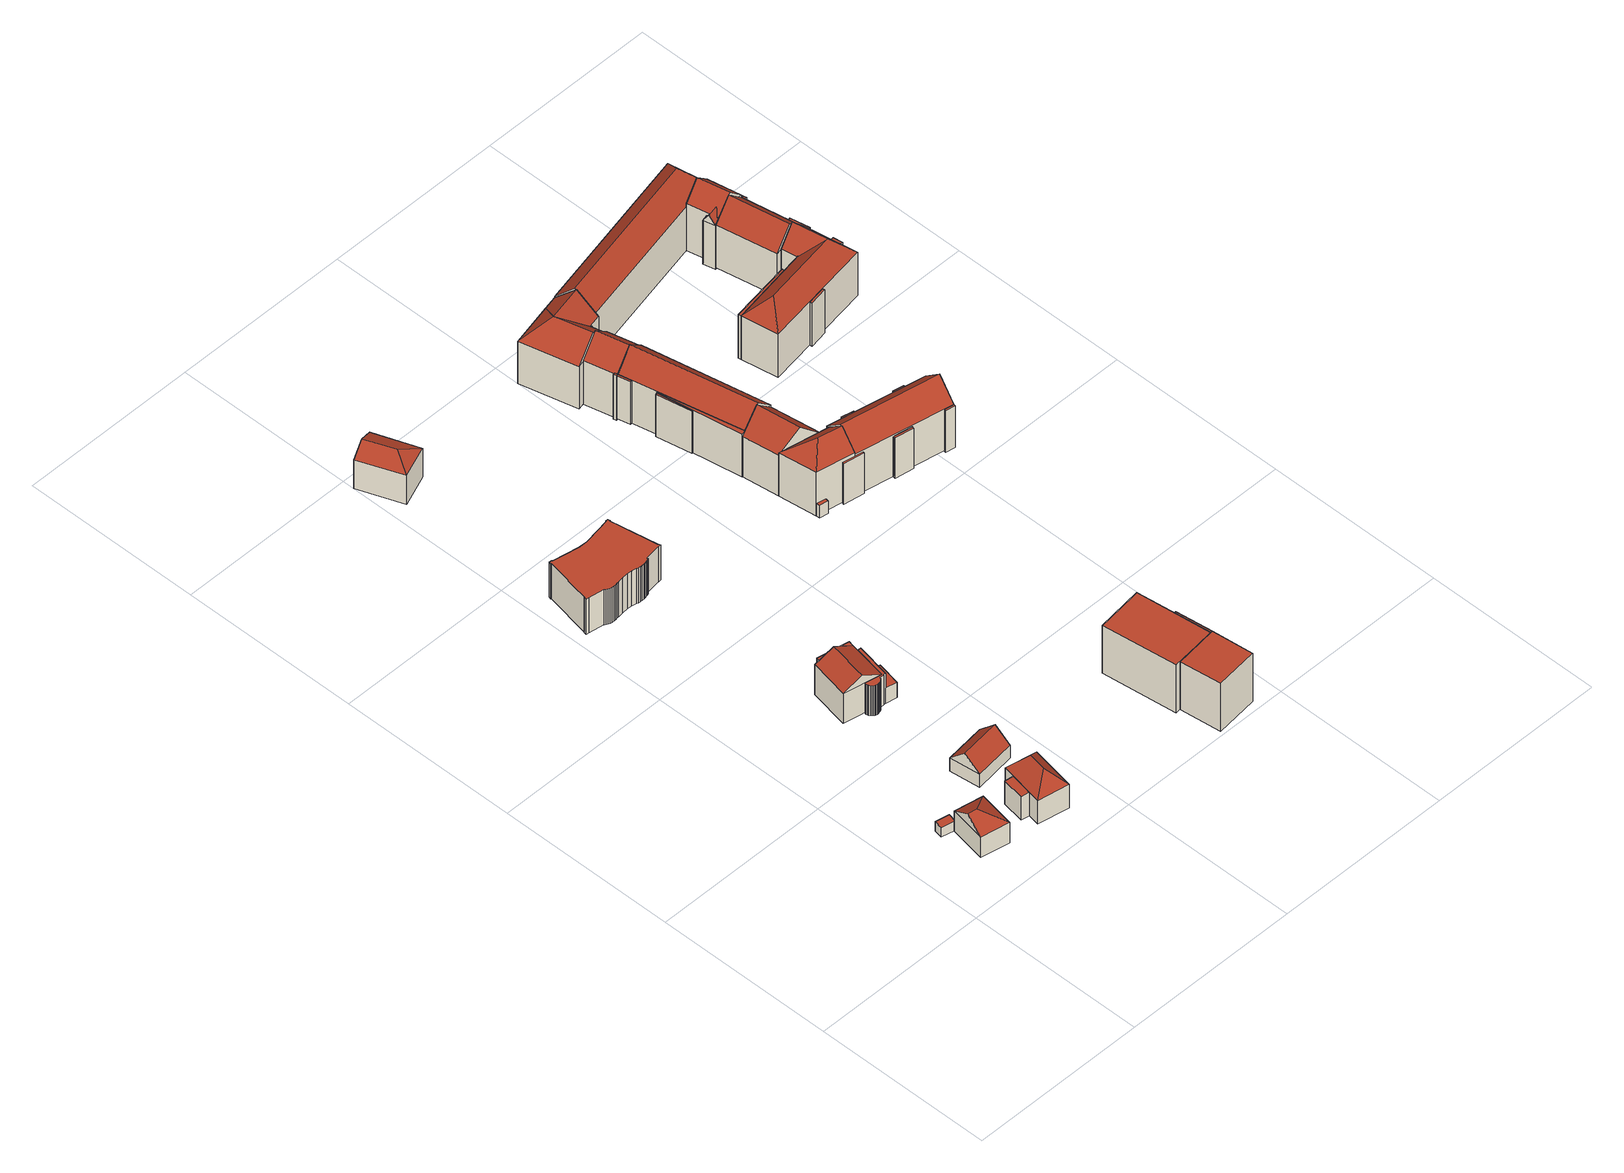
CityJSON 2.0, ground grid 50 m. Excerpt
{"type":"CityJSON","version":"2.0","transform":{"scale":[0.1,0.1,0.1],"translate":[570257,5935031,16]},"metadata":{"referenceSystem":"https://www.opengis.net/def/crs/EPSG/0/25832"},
"CityObjects":{
"building1":{"type":"Building","attributes":{"name":"Fahrenkamp","Gemeindeschluessel":"02100123","function":"31001_1010","roofType":"1000","measuredHeight":3.04,"storeysAboveGround":1},"geometry":[{"type":"Solid","lod":"2","boundaries":[[[[0,1,2,3]],[[4,5,1,0]],[[6,7,5,4]],[[8,9,7,6]],[[3,2,9,8]],[[6,4,0,3,8]],[[1,5,7,9,2]]]],"semantics":{"surfaces":[{"type":"WallSurface"},{"type":"RoofSurface","Flaechenneigung":"90","Flaechenrichtung":"0","Flaechengroesse":"9.70823750375379"},{"type":"GroundSurface"}],"values":[[0,0,0,0,0,1,2]]}}]},
"building2":{"type":"Building","attributes":{"name":"Fahrenkamp","Gemeindeschluessel":"02100123","function":"31001_1010","roofType":"5000","measuredHeight":9.93,"storeysAboveGround":3},"address":[{"country":"Germany","locality":"Hamburg","thoroughfareNumber":"25","thoroughfareName":"Fahrenkamp","postcode":"20535"}],"geometry":[{"type":"Solid","lod":"2","boundaries":[[[[10,11,12,13]],[[14,15,11,10]],[[16,17,15,14]],[[13,12,17,16]],[[10,18,14]],[[16,19,13]],[[13,19,18,10]],[[14,18,19,16]],[[11,15,17,12]]]],"semantics":{"surfaces":[{"type":"WallSurface"},{"type":"RoofSurface","Flaechenneigung":"58.4035142069956","Flaechenrichtung":"100.83569069551","Flaechengroesse":"32.6720532013698"},{"type":"RoofSurface","Flaechenneigung":"57.557046619321","Flaechenrichtung":"10.7663389368237","Flaechengroesse":"33.4631668001212"},{"type":"RoofSurface","Flaechenneigung":"57.5568320887966","Flaechenrichtung":"190.757701482515","Flaechengroesse":"33.4402973839046"},{"type":"GroundSurface"}],"values":[[0,0,0,0,1,0,2,3,4]]}}]},
"building3":{"type":"Building","attributes":{"name":"Fahrenkamp","Gemeindeschluessel":"02100123","function":"31001_1010"},"children":["building3-1","building3-2"]},
"building3-1":{"type":"BuildingPart","attributes":{"roofType":"1000","measuredHeight":7.57,"storeysAboveGround":2},"parents":["building3"],"geometry":[{"type":"Solid","lod":"2","boundaries":[[[[20,21,22,23]],[[24,25,21,20]],[[26,27,25,24]],[[23,22,27,26]],[[24,20,23,26]],[[21,25,27,22]]]],"semantics":{"surfaces":[{"type":"WallSurface"},{"type":"RoofSurface","Flaechenneigung":"90","Flaechenrichtung":"0","Flaechengroesse":"15.4250708027097"},{"type":"GroundSurface"}],"values":[[0,0,0,0,1,2]]}}]},
"building3-2":{"type":"BuildingPart","attributes":{"roofType":"3200","measuredHeight":12.21,"storeysAboveGround":2},"parents":["building3"],"geometry":[{"type":"Solid","lod":"2","boundaries":[[[[28,29,30,31]],[[32,33,29,28]],[[34,35,33,32]],[[31,30,35,34]],[[28,36,32]],[[34,37,31]],[[31,37,36,28]],[[32,36,37,34]],[[29,33,35,30]]]],"semantics":{"surfaces":[{"type":"WallSurface"},{"type":"RoofSurface","Flaechenneigung":"39.3792277218005","Flaechenrichtung":"190.472785323667","Flaechengroesse":"26.4635526603623"},{"type":"RoofSurface","Flaechenneigung":"39.3788206367418","Flaechenrichtung":"10.4878824725544","Flaechengroesse":"26.1291611869964"},{"type":"RoofSurface","Flaechenneigung":"43.3659354201111","Flaechenrichtung":"100.54775036454","Flaechengroesse":"56.7768635687085"},{"type":"RoofSurface","Flaechenneigung":"43.3650350466957","Flaechenrichtung":"280.906488991606","Flaechengroesse":"56.7850399949071"},{"type":"GroundSurface"}],"values":[[0,0,0,0,1,2,3,4,5]]}}]},
"building4":{"type":"Building","attributes":{"name":"Caspar-Voght-StraÃe","Gemeindeschluessel":"02100123","function":"31001_1010","yearOfConstruction":2009,"roofType":"3100","measuredHeight":8.47,"storeysAboveGround":1},"address":[{"country":"Germany","locality":"Hamburg","thoroughfareNumber":"41","thoroughfareName":"Caspar-Voght-Straße","postcode":"20535"}],"geometry":[{"type":"Solid","lod":"2","boundaries":[[[[38,39,40,41]],[[42,43,39,38]],[[44,45,43,42]],[[41,40,45,44]],[[38,46,42]],[[44,47,41]],[[41,47,46,38]],[[42,46,47,44]],[[39,43,45,40]]]],"semantics":{"surfaces":[{"type":"WallSurface"},{"type":"RoofSurface","Flaechenneigung":"45.1338264351889","Flaechenrichtung":"173.107482084667","Flaechengroesse":"69.4455051911521"},{"type":"RoofSurface","Flaechenneigung":"45.1340244925767","Flaechenrichtung":"353.109351128746","Flaechengroesse":"69.439169166833"},{"type":"GroundSurface"}],"values":[[0,0,0,0,0,0,1,2,3]]}}]},
"building5":{"type":"Building","attributes":{"name":"Sievekingsallee","Gemeindeschluessel":"02100123","function":"31001_1010"},"children":["building5-1","building5-2","building5-3","building5-4"]},
"building5-1":{"type":"BuildingPart","attributes":{"roofType":"3100","measuredHeight":12.48,"storeysAboveGround":2},"parents":["building5"],"geometry":[{"type":"Solid","lod":"2","boundaries":[[[[48,49,50,51]],[[52,53,49,48]],[[54,55,53,52]],[[51,50,55,54]],[[48,56,52]],[[54,57,51]],[[51,57,56,48]],[[52,56,57,54]],[[49,53,55,50]]]],"semantics":{"surfaces":[{"type":"WallSurface"},{"type":"RoofSurface","Flaechenneigung":"62.7624394727981","Flaechenrichtung":"280.923757849693","Flaechengroesse":"68.4218144126852"},{"type":"RoofSurface","Flaechenneigung":"62.7620843467679","Flaechenrichtung":"100.636283815479","Flaechengroesse":"68.4924069578429"},{"type":"GroundSurface"}],"values":[[0,0,0,0,0,0,1,2,3]]}}]},
"building5-2":{"type":"BuildingPart","attributes":{"roofType":"1000","measuredHeight":9.72,"storeysAboveGround":2},"parents":["building5"],"geometry":[{"type":"Solid","lod":"2","boundaries":[[[[58,59,60,61]],[[62,63,59,58]],[[52,53,63,62]],[[61,60,53,52]],[[62,58,61,52]],[[59,63,53,60]]]],"semantics":{"surfaces":[{"type":"WallSurface"},{"type":"RoofSurface","Flaechenneigung":"90","Flaechenrichtung":"0","Flaechengroesse":"12.4630555663404"},{"type":"GroundSurface"}],"values":[[0,0,0,0,1,2]]}}]},
"building5-3":{"type":"BuildingPart","attributes":{"roofType":"1000","measuredHeight":4.97,"storeysAboveGround":2},"parents":["building5"],"geometry":[{"type":"Solid","lod":"2","boundaries":[[[[64,65,66,67]],[[68,69,65,64]],[[70,71,69,68]],[[67,66,71,70]],[[68,64,67,70]],[[65,69,71,66]]]],"semantics":{"surfaces":[{"type":"WallSurface"},{"type":"RoofSurface","Flaechenneigung":"90","Flaechenrichtung":"0","Flaechengroesse":"21.1752011655344"},{"type":"GroundSurface"}],"values":[[0,0,0,0,1,2]]}}]},
"building5-4":{"type":"BuildingPart","attributes":{"roofType":"1000","measuredHeight":9.72,"storeysAboveGround":2},"parents":["building5"],"geometry":[{"type":"Solid","lod":"2","boundaries":[[[[72,73,74,75]],[[76,77,73,72]],[[78,79,77,76]],[[80,81,79,78]],[[82,83,81,80]],[[84,85,83,82]],[[86,87,85,84]],[[88,89,87,86]],[[90,91,89,88]],[[92,93,91,90]],[[94,95,93,92]],[[96,97,95,94]],[[98,99,97,96]],[[100,101,99,98]],[[54,55,101,100]],[[102,103,55,54]],[[104,105,103,102]],[[106,71,105,104]],[[107,108,71,106]],[[109,110,108,107]],[[111,112,110,109]],[[113,114,112,111]],[[115,116,114,113]],[[75,74,116,115]],[[113,111,109,107,106,104,102,54,100,98,96,94,92,90,88,86,84,82,80,78,76,72,75,115]],[[73,77,79,81,83,85,87,89,91,93,95,97,99,101,55,103,105,71,108,110,112,114,116,74]]]],"semantics":{"surfaces":[{"type":"WallSurface"},{"type":"RoofSurface","Flaechenneigung":"90","Flaechenrichtung":"0","Flaechengroesse":"15.8170676811303"},{"type":"GroundSurface"}],"values":[[0,0,0,0,0,0,0,0,0,0,0,0,0,0,0,0,0,0,0,0,0,0,0,0,1,2]]}}]},
"building6":{"type":"Building","attributes":{"name":"Caspar-Voght-StraÃe","Gemeindeschluessel":"02100123","function":"31001_1010","yearOfConstruction":2001,"roofType":"1000","measuredHeight":11.39,"storeysAboveGround":2},"address":[{"country":"Germany","locality":"Hamburg","thoroughfareNumber":"49","thoroughfareName":"Caspar-Voght-Straße","postcode":"20535"}],"geometry":[{"type":"Solid","lod":"2","boundaries":[[[[117,118,119,120]],[[121,122,118,117]],[[123,124,122,121]],[[125,126,124,123]],[[127,128,126,125]],[[129,130,128,127]],[[131,132,130,129]],[[133,134,132,131]],[[135,136,134,133]],[[137,138,136,135]],[[139,140,138,137]],[[141,142,140,139]],[[143,144,142,141]],[[145,146,144,143]],[[147,148,146,145]],[[149,150,148,147]],[[151,152,150,149]],[[153,154,152,151]],[[155,156,154,153]],[[157,158,156,155]],[[159,160,158,157]],[[161,162,160,159]],[[163,164,162,161]],[[165,166,164,163]],[[167,168,166,165]],[[169,170,168,167]],[[171,172,170,169]],[[173,174,172,171]],[[175,176,174,173]],[[177,178,176,175]],[[179,180,178,177]],[[181,182,180,179]],[[183,184,182,181]],[[185,186,184,183]],[[187,188,186,185]],[[189,190,188,187]],[[191,192,190,189]],[[193,194,192,191]],[[195,196,194,193]],[[197,198,196,195]],[[199,200,198,197]],[[201,202,200,199]],[[203,204,202,201]],[[205,206,204,203]],[[120,119,206,205]],[[203,201,199,197,195,193,191,189,187,185,183,181,179,177,175,173,171,169,167,165,163,161,159,157,155,153,151,149,147,145,143,141,139,137,135,133,131,129,127,125,123,121,117,120,205]],[[118,122,124,126,128,130,132,134,136,138,140,142,144,146,148,150,152,154,156,158,160,162,164,166,168,170,172,174,176,178,180,182,184,186,188,190,192,194,196,198,200,202,204,206,119]]]],"semantics":{"surfaces":[{"type":"WallSurface"},{"type":"RoofSurface","Flaechenneigung":"90","Flaechenrichtung":"0","Flaechengroesse":"311.688825261288"},{"type":"GroundSurface"}],"values":[[0,0,0,0,0,0,0,0,0,0,0,0,0,0,0,0,0,0,0,0,0,0,0,0,0,0,0,0,0,0,0,0,0,0,0,0,0,0,0,0,0,0,0,0,0,1,2]]}}]},
"building7":{"type":"Building","attributes":{"name":"Caspar-Voght-StraÃe","Gemeindeschluessel":"02100123","function":"31001_1010","yearOfConstruction":1978,"roofType":"5000","measuredHeight":11.64,"storeysAboveGround":2},"address":[{"country":"Germany","locality":"Hamburg","thoroughfareNumber":"51","thoroughfareName":"Caspar-Voght-Straße","postcode":"20535"}],"geometry":[{"type":"Solid","lod":"2","boundaries":[[[[207,208,209,210]],[[211,212,208,207]],[[213,214,212,211]],[[210,209,214,213]],[[207,215,211]],[[213,216,210]],[[210,216,215,207]],[[211,215,216,213]],[[208,212,214,209]]]],"semantics":{"surfaces":[{"type":"WallSurface"},{"type":"RoofSurface","Flaechenneigung":"61.6204636496093","Flaechenrichtung":"158.846618222802","Flaechengroesse":"22.7968373280774"},{"type":"RoofSurface","Flaechenneigung":"63.9200932912189","Flaechenrichtung":"68.8281733535018","Flaechengroesse":"57.4967969259753"},{"type":"RoofSurface","Flaechenneigung":"63.9200537874616","Flaechenrichtung":"248.808504670964","Flaechengroesse":"57.4314067827645"},{"type":"GroundSurface"}],"values":[[0,0,0,0,1,0,2,3,4]]}}]},
"building8":{"type":"Building","attributes":{"name":"Caspar-Voght-StraÃe","Gemeindeschluessel":"02100123","function":"31001_1010"},"children":["building8-1","building8-2","building8-3","building8-4","building8-5"]},
"building8-1":{"type":"BuildingPart","attributes":{"roofType":"1000","measuredHeight":15.6,"storeysAboveGround":5},"parents":["building8"],"geometry":[{"type":"Solid","lod":"2","boundaries":[[[[217,218,219,220]],[[221,222,218,217]],[[223,224,222,221]],[[220,219,224,223]],[[221,217,220,223]],[[218,222,224,219]]]],"semantics":{"surfaces":[{"type":"WallSurface"},{"type":"RoofSurface","Flaechenneigung":"90","Flaechenrichtung":"0","Flaechengroesse":"141.416823312113"},{"type":"GroundSurface"}],"values":[[0,0,0,0,1,2]]}}]},
"building8-2":{"type":"BuildingPart","attributes":{"roofType":"1000","measuredHeight":15.51,"storeysAboveGround":5},"parents":["building8"],"geometry":[{"type":"Solid","lod":"2","boundaries":[[[[225,226,227,228]],[[229,230,226,225]],[[231,232,230,229]],[[228,227,232,231]],[[229,225,228,231]],[[226,230,232,227]]]],"semantics":{"surfaces":[{"type":"WallSurface"},{"type":"RoofSurface","Flaechenneigung":"90","Flaechenrichtung":"0","Flaechengroesse":"275.688045551268"},{"type":"GroundSurface"}],"values":[[0,0,0,0,1,2]]}}]},
"building8-3":{"type":"BuildingPart","attributes":{"roofType":"1000","measuredHeight":15.6,"storeysAboveGround":5},"parents":["building8"],"geometry":[{"type":"Solid","lod":"2","boundaries":[[[[233,234,235,236]],[[217,218,234,233]],[[237,232,218,217]],[[236,235,232,237]],[[217,233,236,237]],[[234,218,232,235]]]],"semantics":{"surfaces":[{"type":"WallSurface"},{"type":"RoofSurface","Flaechenneigung":"90","Flaechenrichtung":"0","Flaechengroesse":"4.56008917708689"},{"type":"GroundSurface"}],"values":[[0,0,0,0,1,2]]}}]},
"building8-4":{"type":"BuildingPart","attributes":{"roofType":"3100","measuredHeight":1.45,"storeysAboveGround":5},"parents":["building8"],"geometry":[{"type":"Solid","lod":"2","boundaries":[[[[238,239,240,241]],[[242,243,239,238]],[[244,234,243,242]],[[241,240,234,244]],[[238,245,242]],[[244,246,241]],[[241,246,245,238]],[[242,245,246,244]],[[239,243,234,240]]]],"semantics":{"surfaces":[{"type":"WallSurface"},{"type":"RoofSurface","Flaechenneigung":"77.8572942276336","Flaechenrichtung":"83.1225572631205","Flaechengroesse":"48.2291061940424"},{"type":"RoofSurface","Flaechenneigung":"77.8572494099357","Flaechenrichtung":"263.121629531505","Flaechengroesse":"48.2275415766056"},{"type":"GroundSurface"}],"values":[[0,0,0,0,0,0,1,2,3]]}}]},
"building8-5":{"type":"BuildingPart","attributes":{"roofType":"5000","measuredHeight":1.45,"storeysAboveGround":5},"parents":["building8"],"geometry":[{"type":"Solid","lod":"2","boundaries":[[[[238,239,247,248]],[[249,250,239,238]],[[251,252,250,249]],[[248,247,252,251]],[[238,253,249]],[[251,254,248]],[[248,254,253,238]],[[249,253,254,251]],[[239,250,252,247]]]],"semantics":{"surfaces":[{"type":"WallSurface"},{"type":"RoofSurface","Flaechenneigung":"-77.857221905838","Flaechenrichtung":"263.123021083258","Flaechengroesse":"12.7048783094627"},{"type":"RoofSurface","Flaechenneigung":"75.5665314875448","Flaechenrichtung":"173.112255546599","Flaechengroesse":"11.1997516340832"},{"type":"RoofSurface","Flaechenneigung":"75.566718504151","Flaechenrichtung":"353.105252536582","Flaechengroesse":"11.1993477863947"},{"type":"GroundSurface"}],"values":[[0,0,0,0,1,0,2,3,4]]}}]},
"building9":{"type":"Building","attributes":{"name":"Caspar-Voght-StraÃe","Gemeindeschluessel":"02100123","function":"31001_1010"},"children":["building9-1","building9-2","building9-3","building9-4"]},
"building9-1":{"type":"BuildingPart","attributes":{"roofType":"1000","measuredHeight":13.93,"storeysAboveGround":4},"parents":["building9"],"geometry":[{"type":"Solid","lod":"2","boundaries":[[[[255,256,257,258]],[[259,260,256,255]],[[261,262,260,259]],[[258,257,262,261]],[[259,255,258,261]],[[256,260,262,257]]]],"semantics":{"surfaces":[{"type":"WallSurface"},{"type":"RoofSurface","Flaechenneigung":"90","Flaechenrichtung":"0","Flaechengroesse":"19.1248388533268"},{"type":"GroundSurface"}],"values":[[0,0,0,0,1,2]]}}]},
"building9-2":{"type":"BuildingPart","attributes":{"roofType":"3100","measuredHeight":18.83,"storeysAboveGround":4},"parents":["building9"],"geometry":[{"type":"Solid","lod":"2","boundaries":[[[[263,264,265,266]],[[259,260,264,263]],[[267,268,260,259]],[[266,265,268,267]],[[263,269,259]],[[267,270,266]],[[266,270,269,263]],[[259,269,270,267]],[[264,260,268,265]]]],"semantics":{"surfaces":[{"type":"WallSurface"},{"type":"RoofSurface","Flaechenneigung":"46.6275118279158","Flaechenrichtung":"78.7287989066686","Flaechengroesse":"249.230596843968"},{"type":"RoofSurface","Flaechenneigung":"46.6273113094076","Flaechenrichtung":"258.202188024824","Flaechengroesse":"245.846756038004"},{"type":"GroundSurface"}],"values":[[0,0,0,0,0,0,1,2,3]]}}]},
"building9-3":{"type":"BuildingPart","attributes":{"roofType":"1000","measuredHeight":13.72,"storeysAboveGround":4},"parents":["building9"],"geometry":[{"type":"Solid","lod":"2","boundaries":[[[[271,272,273,274]],[[275,276,272,271]],[[277,257,276,275]],[[274,273,257,277]],[[275,271,274,277]],[[272,276,257,273]]]],"semantics":{"surfaces":[{"type":"WallSurface"},{"type":"RoofSurface","Flaechenneigung":"90","Flaechenrichtung":"0","Flaechengroesse":"3.79096217372837"},{"type":"GroundSurface"}],"values":[[0,0,0,0,1,2]]}}]},
"building9-4":{"type":"BuildingPart","attributes":{"roofType":"1000","measuredHeight":13.93,"storeysAboveGround":4},"parents":["building9"],"geometry":[{"type":"Solid","lod":"2","boundaries":[[[[278,279,280,281]],[[282,283,279,278]],[[267,268,283,282]],[[281,280,268,267]],[[282,278,281,267]],[[279,283,268,280]]]],"semantics":{"surfaces":[{"type":"WallSurface"},{"type":"RoofSurface","Flaechenneigung":"90","Flaechenrichtung":"0","Flaechengroesse":"2.23251236015496"},{"type":"GroundSurface"}],"values":[[0,0,0,0,1,2]]}}]},
"building10":{"type":"Building","attributes":{"name":"Caspar-Voght-StraÃe","Gemeindeschluessel":"02100123","function":"31001_1010"},"children":["building10-1","building10-2","building10-3","building10-4","building10-5"]},
"building10-1":{"type":"BuildingPart","attributes":{"roofType":"5000","measuredHeight":19.42,"storeysAboveGround":4},"parents":["building10"],"geometry":[{"type":"Solid","lod":"2","boundaries":[[[[284,285,286,287]],[[288,289,285,284]],[[290,291,289,288]],[[287,286,291,290]],[[284,292,288]],[[290,293,287]],[[287,293,292,284]],[[288,292,293,290]],[[285,289,291,286]]]],"semantics":{"surfaces":[{"type":"WallSurface"},{"type":"RoofSurface","Flaechenneigung":"-47.3777665942956","Flaechenrichtung":"255.965900193557","Flaechengroesse":"48.8980211797664"},{"type":"RoofSurface","Flaechenneigung":"45.7494627773063","Flaechenrichtung":"167.3994633894","Flaechengroesse":"55.0229333551606"},{"type":"RoofSurface","Flaechenneigung":"45.7493716522249","Flaechenrichtung":"347.394866715686","Flaechengroesse":"56.2205199292849"},{"type":"GroundSurface"}],"values":[[0,0,0,0,1,0,2,3,4]]}}]},
"building10-2":{"type":"BuildingPart","attributes":{"roofType":"1000","measuredHeight":13.61,"storeysAboveGround":4},"parents":["building10"],"geometry":[{"type":"Solid","lod":"2","boundaries":[[[[294,295,296,297]],[[298,285,295,294]],[[297,296,285,298]],[[294,297,298]],[[295,285,296]]]],"semantics":{"surfaces":[{"type":"WallSurface"},{"type":"RoofSurface","Flaechenneigung":"90","Flaechenrichtung":"0","Flaechengroesse":"0.159571464660192"},{"type":"GroundSurface"}],"values":[[0,0,0,1,2]]}}]},
"building10-3":{"type":"BuildingPart","attributes":{"roofType":"5000","measuredHeight":19.42,"storeysAboveGround":4},"parents":["building10"],"geometry":[{"type":"Solid","lod":"2","boundaries":[[[[299,300,301,302]],[[288,289,300,299]],[[303,304,289,288]],[[302,301,304,303]],[[299,292,288]],[[303,305,302]],[[302,305,292,299]],[[288,292,305,303]],[[300,289,304,301]]]],"semantics":{"surfaces":[{"type":"WallSurface"},{"type":"RoofSurface","Flaechenneigung":"45.7445730696807","Flaechenrichtung":"347.389076456439","Flaechengroesse":"50.0447195677224"},{"type":"RoofSurface","Flaechenneigung":"47.4516604069884","Flaechenrichtung":"256.322164977801","Flaechengroesse":"111.142811088012"},{"type":"RoofSurface","Flaechenneigung":"47.450185749754","Flaechenrichtung":"76.0526985696942","Flaechengroesse":"110.315554972888"},{"type":"GroundSurface"}],"values":[[0,0,0,0,1,0,2,3,4]]}}]},
"building10-4":{"type":"BuildingPart","attributes":{"roofType":"3100","measuredHeight":19.42,"storeysAboveGround":4},"parents":["building10"],"geometry":[{"type":"Solid","lod":"2","boundaries":[[[[306,307,304,308]],[[309,310,307,306]],[[311,312,310,309]],[[308,304,312,311]],[[306,313,309]],[[311,314,308]],[[308,314,313,306]],[[309,313,314,311]],[[307,310,312,304]]]],"semantics":{"surfaces":[{"type":"WallSurface"},{"type":"RoofSurface","Flaechenneigung":"46.0816451722682","Flaechenrichtung":"76.098540255062","Flaechengroesse":"68.1237392294242"},{"type":"RoofSurface","Flaechenneigung":"46.0816513668436","Flaechenrichtung":"256.361759260849","Flaechengroesse":"68.4788842529546"},{"type":"GroundSurface"}],"values":[[0,0,0,0,0,0,1,2,3]]}}]},
"building10-5":{"type":"BuildingPart","attributes":{"roofType":"1000","measuredHeight":14.61,"storeysAboveGround":4},"parents":["building10"],"geometry":[{"type":"Solid","lod":"2","boundaries":[[[[315,316,310,317]],[[318,319,316,315]],[[320,321,319,318]],[[317,310,321,320]],[[318,315,317,320]],[[316,319,321,310]]]],"semantics":{"surfaces":[{"type":"WallSurface"},{"type":"RoofSurface","Flaechenneigung":"90","Flaechenrichtung":"0","Flaechengroesse":"0.460511397948179"},{"type":"GroundSurface"}],"values":[[0,0,0,0,1,2]]}}]},
"building11":{"type":"Building","attributes":{"name":"Caspar-Voght-StraÃe","Gemeindeschluessel":"02100123","function":"31001_1010"},"children":["building11-1","building11-2","building11-3","building11-4","building11-5","building11-6","building11-7","building11-8","building11-9"]},
"building11-1":{"type":"BuildingPart","attributes":{"roofType":"1000","measuredHeight":13.16,"storeysAboveGround":4},"parents":["building11"],"geometry":[{"type":"Solid","lod":"2","boundaries":[[[[322,323,324,325]],[[326,327,323,322]],[[328,329,327,326]],[[325,324,329,328]],[[326,322,325,328]],[[323,327,329,324]]]],"semantics":{"surfaces":[{"type":"WallSurface"},{"type":"RoofSurface","Flaechenneigung":"90","Flaechenrichtung":"0","Flaechengroesse":"3.43489849457902"},{"type":"GroundSurface"}],"values":[[0,0,0,0,1,2]]}}]},
"building11-2":{"type":"BuildingPart","attributes":{"roofType":"5000","measuredHeight":18.79,"storeysAboveGround":4},"parents":["building11"],"geometry":[{"type":"Solid","lod":"2","boundaries":[[[[330,331,332,333]],[[334,335,331,330]],[[336,337,335,334]],[[333,332,337,336]],[[330,338,334]],[[336,339,333]],[[333,339,338,330]],[[334,338,339,336]],[[331,335,337,332]]]],"semantics":{"surfaces":[{"type":"WallSurface"},{"type":"RoofSurface","Flaechenneigung":"49.4412024451597","Flaechenrichtung":"262.458768331053","Flaechengroesse":"37.6633998957678"},{"type":"RoofSurface","Flaechenneigung":"47.3567529165796","Flaechenrichtung":"190.789252270016","Flaechengroesse":"59.8688222447392"},{"type":"RoofSurface","Flaechenneigung":"47.3600396765704","Flaechenrichtung":"10.7286554150619","Flaechengroesse":"71.2116422756948"},{"type":"GroundSurface"}],"values":[[0,0,0,0,1,0,2,3,4]]}}]},
"building11-3":{"type":"BuildingPart","attributes":{"roofType":"3100","measuredHeight":18.79,"storeysAboveGround":4},"parents":["building11"],"geometry":[{"type":"Solid","lod":"2","boundaries":[[[[340,341,342,343]],[[344,345,341,340]],[[346,332,345,344]],[[343,342,332,346]],[[340,347,344]],[[346,348,343]],[[343,348,347,340]],[[344,347,348,346]],[[341,345,332,342]]]],"semantics":{"surfaces":[{"type":"WallSurface"},{"type":"RoofSurface","Flaechenneigung":"47.0334748994291","Flaechenrichtung":"10.8075106348516","Flaechengroesse":"208.980492675839"},{"type":"RoofSurface","Flaechenneigung":"47.0335005620283","Flaechenrichtung":"190.803438244978","Flaechengroesse":"209.003004064802"},{"type":"GroundSurface"}],"values":[[0,0,0,0,0,0,1,2,3]]}}]},
"building11-4":{"type":"BuildingPart","attributes":{"roofType":"3100","measuredHeight":18.77,"storeysAboveGround":4},"parents":["building11"],"geometry":[{"type":"Solid","lod":"2","boundaries":[[[[349,350,335,351]],[[352,353,350,349]],[[354,355,353,352]],[[351,335,355,354]],[[349,356,352]],[[354,357,351]],[[351,357,356,349]],[[352,356,357,354]],[[350,353,355,335]]]],"semantics":{"surfaces":[{"type":"WallSurface"},{"type":"RoofSurface","Flaechenneigung":"46.1864359266587","Flaechenrichtung":"262.355730399949","Flaechengroesse":"89.7280555869457"},{"type":"RoofSurface","Flaechenneigung":"46.1737108586027","Flaechenrichtung":"82.1965837751569","Flaechengroesse":"105.764933068895"},{"type":"GroundSurface"}],"values":[[0,0,0,0,0,0,1,2,3]]}}]},
"building11-5":{"type":"BuildingPart","attributes":{"roofType":"1000","measuredHeight":13.63,"storeysAboveGround":4},"parents":["building11"],"geometry":[{"type":"Solid","lod":"2","boundaries":[[[[358,359,345,344]],[[360,361,359,358]],[[362,363,361,360]],[[344,345,363,362]],[[360,358,344,362]],[[359,361,363,345]]]],"semantics":{"surfaces":[{"type":"WallSurface"},{"type":"RoofSurface","Flaechenneigung":"90","Flaechenrichtung":"0","Flaechengroesse":"1.70379071819993"},{"type":"GroundSurface"}],"values":[[0,0,0,0,1,2]]}}]},
"building11-6":{"type":"BuildingPart","attributes":{"roofType":"1000","measuredHeight":4.17,"storeysAboveGround":4},"parents":["building11"],"geometry":[{"type":"Solid","lod":"2","boundaries":[[[[364,365,366,367]],[[368,369,365,364]],[[370,331,369,368]],[[367,366,331,370]],[[368,364,367,370]],[[365,369,331,366]]]],"semantics":{"surfaces":[{"type":"WallSurface"},{"type":"RoofSurface","Flaechenneigung":"90","Flaechenrichtung":"0","Flaechengroesse":"2.54249179211006"},{"type":"GroundSurface"}],"values":[[0,0,0,0,1,2]]}}]},
"building11-7":{"type":"BuildingPart","attributes":{"roofType":"1000","measuredHeight":13.2,"storeysAboveGround":4},"parents":["building11"],"geometry":[{"type":"Solid","lod":"2","boundaries":[[[[371,372,373,374]],[[375,376,372,371]],[[377,378,376,375]],[[374,373,378,377]],[[375,371,374,377]],[[372,376,378,373]]]],"semantics":{"surfaces":[{"type":"WallSurface"},{"type":"RoofSurface","Flaechenneigung":"90","Flaechenrichtung":"0","Flaechengroesse":"3.68996350292356"},{"type":"GroundSurface"}],"values":[[0,0,0,0,1,2]]}}]},
"building11-8":{"type":"BuildingPart","attributes":{"roofType":"1000","measuredHeight":13.63,"storeysAboveGround":4},"parents":["building11"],"geometry":[{"type":"Solid","lod":"2","boundaries":[[[[379,380,381,382]],[[383,384,380,379]],[[385,386,384,383]],[[382,381,386,385]],[[383,379,382,385]],[[380,384,386,381]]]],"semantics":{"surfaces":[{"type":"WallSurface"},{"type":"RoofSurface","Flaechenneigung":"90","Flaechenrichtung":"0","Flaechengroesse":"1.36838687163841"},{"type":"GroundSurface"}],"values":[[0,0,0,0,1,2]]}}]},
"building11-9":{"type":"BuildingPart","attributes":{"roofType":"1000","measuredHeight":13.63,"storeysAboveGround":4},"parents":["building11"],"geometry":[{"type":"Solid","lod":"2","boundaries":[[[[387,388,389,390]],[[391,392,388,387]],[[393,394,392,391]],[[390,389,394,393]],[[391,387,390,393]],[[388,392,394,389]]]],"semantics":{"surfaces":[{"type":"WallSurface"},{"type":"RoofSurface","Flaechenneigung":"90","Flaechenrichtung":"0","Flaechengroesse":"1.21084714276918"},{"type":"GroundSurface"}],"values":[[0,0,0,0,1,2]]}}]},
"building12":{"type":"Building","attributes":{"name":"Hanfftsweg","Gemeindeschluessel":"02100123","function":"31001_1010"},"children":["building12-1","building12-2","building12-3","building12-4"]},
"building12-1":{"type":"BuildingPart","attributes":{"roofType":"5000","measuredHeight":19.68,"storeysAboveGround":4},"parents":["building12"],"geometry":[{"type":"Solid","lod":"2","boundaries":[[[[395,396,397,398]],[[399,400,396,395]],[[401,402,400,399]],[[398,397,402,401]],[[395,403,399]],[[401,404,398]],[[398,404,403,395]],[[399,403,404,401]],[[396,400,402,397]]]],"semantics":{"surfaces":[{"type":"WallSurface"},{"type":"RoofSurface","Flaechenneigung":"40.6739951992658","Flaechenrichtung":"79.0240827578467","Flaechengroesse":"38.3863756893998"},{"type":"RoofSurface","Flaechenneigung":"44.8321346533218","Flaechenrichtung":"347.391915345805","Flaechengroesse":"358.55083574132"},{"type":"RoofSurface","Flaechenneigung":"44.8322118126365","Flaechenrichtung":"167.401299378839","Flaechengroesse":"357.396455278867"},{"type":"GroundSurface"}],"values":[[0,0,0,0,1,0,2,3,4]]}}]},
"building12-2":{"type":"BuildingPart","attributes":{"roofType":"3100","measuredHeight":19.69,"storeysAboveGround":4},"parents":["building12"],"geometry":[{"type":"Solid","lod":"2","boundaries":[[[[405,406,400,407]],[[408,409,406,405]],[[410,411,409,408]],[[407,400,411,410]],[[405,412,408]],[[410,413,407]],[[407,413,412,405]],[[408,412,413,410]],[[406,409,411,400]]]],"semantics":{"surfaces":[{"type":"WallSurface"},{"type":"RoofSurface","Flaechenneigung":"45.3323310653556","Flaechenrichtung":"78.6274129409062","Flaechengroesse":"57.5838179609724"},{"type":"RoofSurface","Flaechenneigung":"45.3327879880463","Flaechenrichtung":"257.817956064625","Flaechengroesse":"56.8185174962454"},{"type":"GroundSurface"}],"values":[[0,0,0,0,0,0,1,2,3]]}}]},
"building12-3":{"type":"BuildingPart","attributes":{"roofType":"5000","measuredHeight":16.71,"storeysAboveGround":4},"parents":["building12"],"geometry":[{"type":"Solid","lod":"2","boundaries":[[[[414,415,416,417]],[[418,409,415,414]],[[419,420,409,418]],[[417,416,420,419]],[[414,421,418]],[[419,422,417]],[[417,422,421,414]],[[418,421,422,419]],[[415,409,420,416]]]],"semantics":{"surfaces":[{"type":"WallSurface"},{"type":"RoofSurface","Flaechenneigung":"-29.9996209160535","Flaechenrichtung":"77.4050323035475","Flaechengroesse":"4.8498141537896"},{"type":"RoofSurface","Flaechenneigung":"35.2163177499699","Flaechenrichtung":"347.901261016779","Flaechengroesse":"7.09332917394847"},{"type":"RoofSurface","Flaechenneigung":"35.2158827578489","Flaechenrichtung":"168.441777902379","Flaechengroesse":"7.09526466723901"},{"type":"GroundSurface"}],"values":[[0,0,0,0,1,0,2,3,4]]}}]},
"building12-4":{"type":"BuildingPart","attributes":{"roofType":"1000","measuredHeight":14.15,"storeysAboveGround":4},"parents":["building12"],"geometry":[{"type":"Solid","lod":"2","boundaries":[[[[423,424,425,426]],[[427,428,424,423]],[[429,406,428,427]],[[426,425,406,429]],[[427,423,426,429]],[[424,428,406,425]]]],"semantics":{"surfaces":[{"type":"WallSurface"},{"type":"RoofSurface","Flaechenneigung":"90","Flaechenrichtung":"0","Flaechengroesse":"3.86243372109619"},{"type":"GroundSurface"}],"values":[[0,0,0,0,1,2]]}}]},
"building13":{"type":"Building","attributes":{"name":"Poelsweg","Gemeindeschluessel":"02100123","function":"31001_1010"},"children":["building13-1","building13-2","building13-3","building13-4","building13-5","building13-6","building13-7","building13-8"]},
"building13-1":{"type":"BuildingPart","attributes":{"roofType":"1000","measuredHeight":14.04,"storeysAboveGround":4},"parents":["building13"],"geometry":[{"type":"Solid","lod":"2","boundaries":[[[[430,431,432,433]],[[434,435,431,430]],[[436,437,435,434]],[[433,432,437,436]],[[434,430,433,436]],[[431,435,437,432]]]],"semantics":{"surfaces":[{"type":"WallSurface"},{"type":"RoofSurface","Flaechenneigung":"90","Flaechenrichtung":"0","Flaechengroesse":"12.2795622743556"},{"type":"GroundSurface"}],"values":[[0,0,0,0,1,2]]}}]},
"building13-2":{"type":"BuildingPart","attributes":{"roofType":"3200","measuredHeight":19.02,"storeysAboveGround":4},"parents":["building13"],"geometry":[{"type":"Solid","lod":"2","boundaries":[[[[438,439,440,441]],[[434,435,439,438]],[[442,443,435,434]],[[441,440,443,442]],[[438,444,434]],[[442,445,441]],[[441,445,444,438]],[[434,444,445,442]],[[439,435,443,440]]]],"semantics":{"surfaces":[{"type":"WallSurface"},{"type":"RoofSurface","Flaechenneigung":"47.3303392566867","Flaechenrichtung":"261.19299030687","Flaechengroesse":"37.5831775690858"},{"type":"RoofSurface","Flaechenneigung":"41.7193511085119","Flaechenrichtung":"79.9751911047832","Flaechengroesse":"35.2961118919128"},{"type":"RoofSurface","Flaechenneigung":"46.2277714274309","Flaechenrichtung":"170.744733536402","Flaechengroesse":"193.173623921084"},{"type":"RoofSurface","Flaechenneigung":"46.2278033351335","Flaechenrichtung":"350.36960945224","Flaechengroesse":"192.378132032138"},{"type":"GroundSurface"}],"values":[[0,0,0,0,1,2,3,4,5]]}}]},
"building13-3":{"type":"BuildingPart","attributes":{"roofType":"5000","measuredHeight":19.02,"storeysAboveGround":4},"parents":["building13"],"geometry":[{"type":"Solid","lod":"2","boundaries":[[[[442,443,446,447]],[[448,449,443,442]],[[450,451,449,448]],[[447,446,451,450]],[[442,445,448]],[[450,452,447]],[[447,452,445,442]],[[448,445,452,450]],[[443,449,451,446]]]],"semantics":{"surfaces":[{"type":"WallSurface"},{"type":"RoofSurface","Flaechenneigung":"-46.5650908456143","Flaechenrichtung":"170.239622525457","Flaechengroesse":"32.2174933937763"},{"type":"RoofSurface","Flaechenneigung":"41.7429948881841","Flaechenrichtung":"79.9533040262361","Flaechengroesse":"47.6514254121725"},{"type":"RoofSurface","Flaechenneigung":"41.7433215098573","Flaechenrichtung":"259.932881935707","Flaechengroesse":"47.3190126735422"},{"type":"GroundSurface"}],"values":[[0,0,0,0,1,0,2,3,4]]}}]},
"building13-4":{"type":"BuildingPart","attributes":{"roofType":"3100","measuredHeight":19.08,"storeysAboveGround":4},"parents":["building13"],"geometry":[{"type":"Solid","lod":"2","boundaries":[[[[453,454,455,456]],[[457,458,454,453]],[[459,446,458,457]],[[456,455,446,459]],[[453,460,457]],[[459,461,456]],[[456,461,460,453]],[[457,460,461,459]],[[454,458,446,455]]]],"semantics":{"surfaces":[{"type":"WallSurface"},{"type":"RoofSurface","Flaechenneigung":"44.7581507471669","Flaechenrichtung":"259.435354840495","Flaechengroesse":"125.584730455378"},{"type":"RoofSurface","Flaechenneigung":"44.7571956399916","Flaechenrichtung":"79.7959034985162","Flaechengroesse":"126.041440107797"},{"type":"GroundSurface"}],"values":[[0,0,0,0,0,0,1,2,3]]}}]},
"building13-5":{"type":"BuildingPart","attributes":{"roofType":"1000","measuredHeight":13.42,"storeysAboveGround":4},"parents":["building13"],"geometry":[{"type":"Solid","lod":"2","boundaries":[[[[427,462,458,429]],[[463,464,462,427]],[[465,466,464,463]],[[429,458,466,465]],[[463,427,429,465]],[[462,464,466,458]]]],"semantics":{"surfaces":[{"type":"WallSurface"},{"type":"RoofSurface","Flaechenneigung":"90","Flaechenrichtung":"0","Flaechengroesse":"0.853041131222208"},{"type":"GroundSurface"}],"values":[[0,0,0,0,1,2]]}}]},
"building13-6":{"type":"BuildingPart","attributes":{"roofType":"1000","measuredHeight":13.56,"storeysAboveGround":4},"parents":["building13"],"geometry":[{"type":"Solid","lod":"2","boundaries":[[[[467,468,469,470]],[[471,472,468,467]],[[473,474,472,471]],[[470,469,474,473]],[[471,467,470,473]],[[468,472,474,469]]]],"semantics":{"surfaces":[{"type":"WallSurface"},{"type":"RoofSurface","Flaechenneigung":"90","Flaechenrichtung":"0","Flaechengroesse":"4.72694616119398"},{"type":"GroundSurface"}],"values":[[0,0,0,0,1,2]]}}]},
"building13-7":{"type":"BuildingPart","attributes":{"roofType":"1000","measuredHeight":14.04,"storeysAboveGround":4},"parents":["building13"],"geometry":[{"type":"Solid","lod":"2","boundaries":[[[[475,476,477,478]],[[479,480,476,475]],[[481,482,480,479]],[[478,477,482,481]],[[479,475,478,481]],[[476,480,482,477]]]],"semantics":{"surfaces":[{"type":"WallSurface"},{"type":"RoofSurface","Flaechenneigung":"90","Flaechenrichtung":"0","Flaechengroesse":"3.3874754839766"},{"type":"GroundSurface"}],"values":[[0,0,0,0,1,2]]}}]},
"building13-8":{"type":"BuildingPart","attributes":{"roofType":"1000","measuredHeight":14.04,"storeysAboveGround":4},"parents":["building13"],"geometry":[{"type":"Solid","lod":"2","boundaries":[[[[483,484,485,486]],[[487,488,484,483]],[[489,490,488,487]],[[486,485,490,489]],[[487,483,486,489]],[[484,488,490,485]]]],"semantics":{"surfaces":[{"type":"WallSurface"},{"type":"RoofSurface","Flaechenneigung":"90","Flaechenrichtung":"0","Flaechengroesse":"2.09576200638867"},{"type":"GroundSurface"}],"values":[[0,0,0,0,1,2]]}}]}
},
"vertices":[
[159,222,42],[159,222,12],[162,221,12],[162,221,42],[124,229,42],[124,229,12],[129,253,42],[129,253,12],[167,246,42],[167,246,12],
[239,207,77],[239,207,11],[159,222,11],[159,222,77],[220,105,77],[220,105,11],[140,120,77],[140,120,11],[177,166,110],[150,171,110],
[324,194,88],[324,194,12],[300,198,12],[300,198,88],[312,132,88],[312,132,12],[289,136,88],[289,136,12],
[393,84,88],[393,84,12],[416,209,12],[416,209,88],[306,100,88],[306,100,12],[330,225,88],[330,225,12],[357,130,134],[366,180,134],
[295,273,59],[295,273,17],[410,287,17],[410,287,59],[285,358,59],[285,358,17],[399,372,59],[399,372,17],[290,315,101],[404,329,101],
[245,746,117],[245,746,20],[223,635,20],[223,635,117],[350,726,117],[350,726,20],[329,615,117],[329,615,20],[298,736,145],[276,625,145],
[264,757,117],[264,757,20],[262,743,20],[262,743,117],[353,740,117],[353,740,20],
[381,670,70],[381,670,20],[350,676,20],[350,676,70],[368,604,70],[368,604,20],[337,610,70],[337,610,20],
[309,601,117],[309,601,20],[312,602,20],[312,602,117],[306,600,117],[306,600,20],[303,599,117],[303,599,20],[299,599,117],[299,599,20],[296,600,117],[296,600,20],[293,601,117],[293,601,20],[290,603,117],[290,603,20],[287,605,117],[287,605,20],[285,608,117],[285,608,20],[283,611,117],[283,611,20],[282,614,117],[282,614,20],[281,617,117],[281,617,20],[281,621,117],[281,621,20],[282,624,117],[282,624,20],[347,708,117],[347,708,20],[356,707,117],[356,707,20],[337,610,117],[331,611,117],[331,611,20],[330,609,117],[330,609,20],[319,610,117],[319,610,20],[317,607,117],[317,607,20],[315,604,117],[315,604,20],
[140,1252,117],[140,1252,3],[156,1253,3],[156,1253,117],[125,1250,117],[125,1250,3],[120,1249,117],[120,1249,3],[114,1248,117],[114,1248,3],[109,1248,117],[109,1248,3],[103,1248,117],[103,1248,3],[97,1249,117],[97,1249,3],[92,1251,117],[92,1251,3],[88,1253,117],[88,1253,3],[84,1255,117],[84,1255,3],[85,1256,117],[85,1256,3],[41,1264,117],[41,1264,3],[41,1263,117],[41,1263,3],[34,1264,117],[34,1264,3],[35,1272,117],[35,1272,3],[36,1271,117],[36,1271,3],[61,1401,117],[61,1401,3],[59,1401,117],[59,1401,3],[61,1408,117],[61,1408,3],[68,1407,117],[68,1407,3],[68,1405,117],[68,1405,3],[143,1391,117],[143,1391,3],[168,1391,117],[168,1391,3],[244,1404,117],[244,1404,3],[244,1405,117],[244,1405,3],[251,1406,117],[251,1406,3],[253,1399,117],[253,1399,3],[251,1399,117],[251,1399,3],[273,1269,117],[273,1269,3],[274,1269,117],[274,1269,3],[276,1262,117],[276,1262,3],[268,1261,117],[268,1261,3],[268,1262,117],[268,1262,3],[225,1255,117],[225,1255,3],[225,1253,117],[225,1253,3],[221,1251,117],[221,1251,3],[217,1250,117],[217,1250,3],[211,1248,117],[211,1248,3],[206,1247,117],[206,1247,3],[200,1247,117],[200,1247,3],[195,1247,117],[195,1247,3],[189,1248,117],[189,1248,3],[184,1249,117],[184,1249,3],[171,1252,117],[171,1252,3],
[137,1880,95],[137,1880,2],[90,2003,2],[90,2003,95],[49,1846,95],[49,1846,2],[2,1968,95],[2,1968,2],[78,1903,118],[46,1986,118],
[912,132,171],[912,132,15],[791,117,15],[791,117,171],[925,16,171],[925,16,15],[805,2,171],[805,2,15],
[752,325,170],[752,325,15],[778,116,15],[778,116,170],[882,341,170],[882,341,15],[907,131,170],[907,131,15],
[899,235,171],[899,235,15],[895,235,15],[895,235,171],[907,131,171],
[990,123,21],[990,123,15],[976,244,15],[976,244,21],[914,114,21],[914,114,15],[899,235,21],[952,118,30],[937,240,30],
[1005,125,15],[1005,125,21],[983,187,21],[983,187,15],[997,189,21],[997,189,15],[948,150,30],[1001,157,30],
[593,1579,157],[593,1579,18],[591,1578,18],[591,1578,157],[643,1347,157],[643,1347,18],[630,1345,157],[630,1345,18],
[742,1363,157],[742,1363,18],[675,1708,18],[675,1708,157],[571,1682,157],[571,1682,18],[693,1355,206],[623,1695,206],
[605,1479,155],[605,1479,18],[607,1480,18],[607,1480,155],[586,1577,155],[586,1577,18],[591,1578,155],
[574,1644,157],[574,1644,18],[579,1646,18],[579,1646,157],[565,1680,157],[565,1680,18],
[643,1838,149],[643,1838,12],[678,1846,12],[678,1846,149],[614,1951,149],[614,1951,12],[652,1960,149],[652,1960,12],[568,1881,206],[665,1903,206],
[644,1833,148],[644,1833,12],[649,1840,12],[649,1840,148],[643,1838,148],
[494,1924,149],[494,1924,12],[532,1767,12],[532,1767,149],[653,1796,149],[653,1796,12],[593,1781,206],
[675,1708,154],[675,1708,12],[653,1796,154],[571,1681,154],[571,1681,12],[549,1771,154],[549,1771,12],[623,1694,206],[601,1783,206],
[565,1680,158],[565,1680,12],[571,1681,158],[563,1688,158],[563,1688,12],[569,1689,158],[569,1689,12],
[921,1088,150],[921,1088,19],[869,1098,19],[869,1098,150],[919,1082,150],[919,1082,19],[868,1091,150],[868,1091,19],
[657,1138,160],[657,1138,19],[763,1118,19],[763,1118,160],[643,1243,160],[643,1243,19],[782,1217,160],[782,1217,19],[706,1180,207],[772,1167,207],
[1055,1175,155],[1055,1175,19],[784,1227,19],[784,1227,155],[1034,1066,155],[1034,1066,19],[763,1118,155],[1044,1121,207],[773,1172,207],
[630,1345,151],[630,1345,19],[643,1243,151],[742,1363,151],[742,1363,19],[762,1221,151],[762,1221,19],[686,1354,206],[703,1232,206],
[1033,1060,155],[1033,1060,19],[1006,1065,155],[1006,1065,19],[1007,1071,155],[1007,1071,19],
[681,1123,60],[681,1123,19],[683,1133,19],[683,1133,60],[658,1127,60],[658,1127,19],[657,1138,60],
[784,1108,151],[784,1108,19],[785,1114,19],[785,1114,151],[727,1118,151],[727,1118,19],[729,1125,151],[729,1125,19],
[828,1223,155],[828,1223,19],[827,1219,19],[827,1219,155],[861,1216,155],[861,1216,19],[860,1212,155],[860,1212,19],
[968,1196,155],[968,1196,19],[968,1192,19],[968,1192,155],[998,1190,155],[998,1190,19],[998,1186,155],[998,1186,19],
[1135,2068,152],[1135,2068,10],[652,1960,10],[652,1960,152],[1155,1962,152],[1155,1962,10],[676,1855,152],[676,1855,10],[1100,2005,207],[664,1907,207],
[1173,1872,162],[1173,1872,10],[1155,1962,162],[1085,1855,162],[1085,1855,10],[1066,1942,162],[1066,1942,10],[1129,1864,207],[1111,1952,207],
[1078,1889,152],[1078,1889,10],[1061,1885,10],[1061,1885,152],[1085,1855,152],[1069,1852,152],[1069,1852,10],[1095,1875,177],[1065,1869,177],
[1173,1916,151],[1173,1916,10],[1164,1914,10],[1164,1914,151],[1181,1874,151],[1181,1874,10],[1173,1872,151],
[1072,1638,157],[1072,1638,16],[1071,1644,16],[1071,1644,157],[899,1608,157],[899,1608,16],[898,1616,157],[898,1616,16],
[915,1507,157],[915,1507,16],[1229,1557,16],[1229,1557,157],[1211,1662,157],[1211,1662,16],[960,1566,207],[1176,1602,207],
[1203,1706,16],[1203,1706,157],[1123,1646,157],[1123,1646,16],[1115,1690,157],[1115,1690,16],[1159,1698,207],
[1069,1852,154],[1069,1852,16],[1100,1687,16],[1100,1687,154],[1173,1872,154],[1173,1872,16],[1203,1706,154],[1121,1862,207],[1151,1697,207],
[1181,1874,16],[1183,1864,151],[1183,1864,16],[1175,1862,151],[1175,1862,16],
[1204,1748,152],[1204,1748,16],[1196,1746,16],[1196,1746,152],[1214,1694,152],[1214,1694,16],[1205,1693,152],[1205,1693,16],
[1091,1529,157],[1091,1529,16],[1090,1535,16],[1090,1535,157],[1040,1520,157],[1040,1520,16],[1039,1527,157],[1039,1527,16],
[1224,1631,157],[1224,1631,16],[1216,1630,16],[1216,1630,157],[1228,1604,157],[1228,1604,16],[1221,1603,157],[1221,1603,16]
]}
